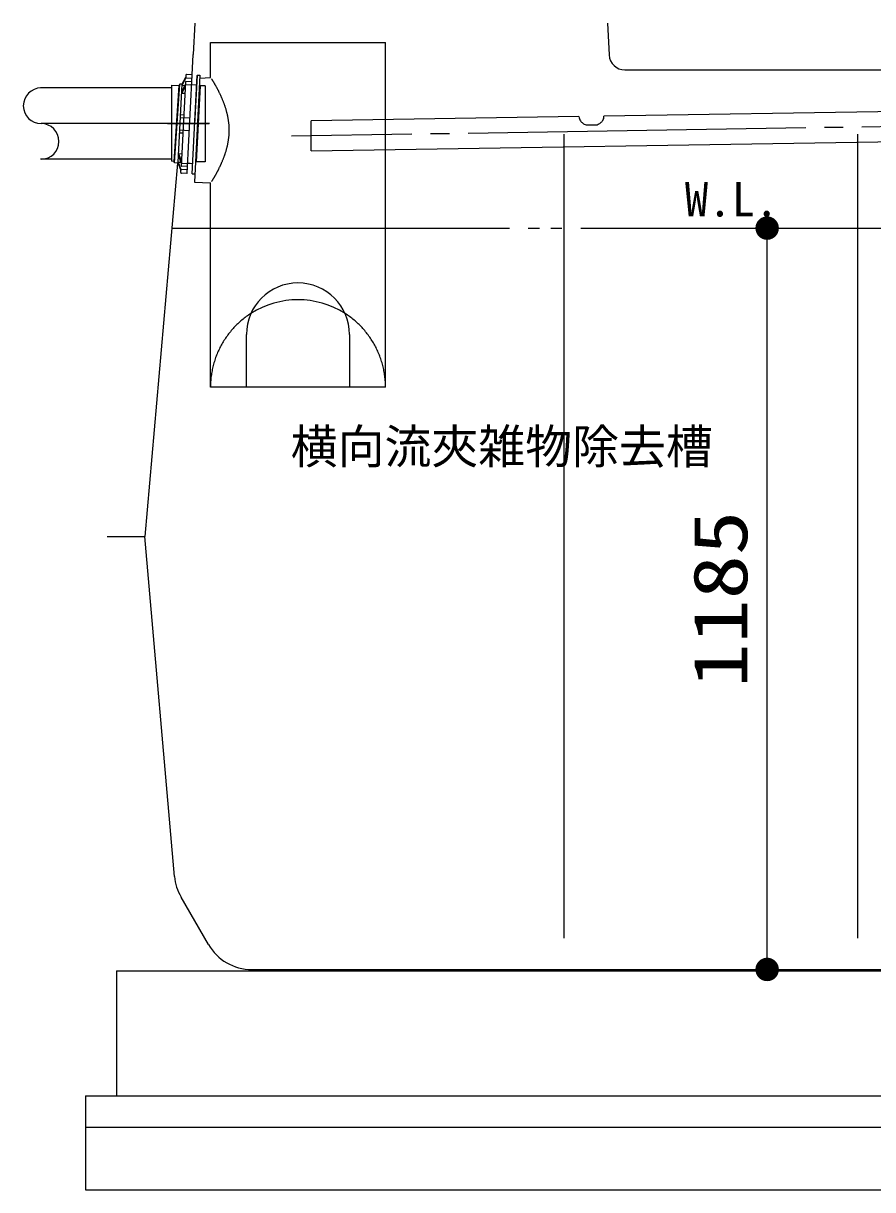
# Model space of a CAD drawing. Units: millimetres, scale not verified. Extents: x -8093 to 8093, y -5792 to 5792.
# Drawn here: x -6520 to -5161, y -3819 to -1955 of the extents above; entities that cross this region are included whole.
import ezdxf
from ezdxf.enums import TextEntityAlignment as Align

# ---------------------------------------------------------------- set-up
doc = ezdxf.new("R2010")
doc.units = ezdxf.units.MM
doc.header["$LTSCALE"] = 30
for name, pattern in [('LONG_CHAIN', [21, 18, -1, 1, -1]), ('LONG_DASHED2', [13, 12, -1]), ('LONG_DOUBLE_CHAIN', [21.8, 18, -1, 0.6, -0.6, 0.6, -1])]:
    doc.linetypes.add(name, pattern=pattern)
for name, color, linetype, lineweight in [('0-1_00クル-フ-0躯体', 3, 'Continuous', 25), ('0-3_00クル-フ-1機器', 2, 'Continuous', 25), ('0-4_00クル-フ-6寸法', 132, 'Continuous', 25)]:
    doc.layers.add(name, color=color, linetype=linetype, lineweight=lineweight)
doc.styles.add('ＭＳ ゴシック', font='')
doc.styles.get('ＭＳ ゴシック').set_extended_font_data('MS Gothic')

msp = doc.modelspace()

# ---------------------------------------------------------------- linework, layer by layer
at = {"layer": '0-1_00クル-フ-0躯体'}
for p, q in [((-6245.5, -1954.76), (-6248.1, -2004.43)), ((-5585.31, -1954.76), (-5582.66, -2005.38)), ((-6220.41, -1985.58), (-5940.41, -1985.58)), ((-6220.41, -2041.53), (-6220.41, -1985.58)), ((-5940.41, -2536.58), (-5940.41, -1985.58)), ((-6249.82, -2037.17), (-6248.1, -2004.43)), ((-5557.69, -2029.07), (-4953.12, -2029.07)), ((-6260.23, -2048.24), (-6267.3, -2183.13)), ((-6265.53, -2053.76), (-6259.94, -2042.67)), ((-6265.34, -2050.26), (-6265.51, -2053.46)), ((-6265.45, -2052.25), (-6259.85, -2041.03)), ((-6264.29, -2049.31), (-6263.99, -2049.33)), ((-6259.67, -2037.54), (-6259.94, -2042.67)), ((-6249.95, -2043.19), (-6259.94, -2042.67)), ((-6250.22, -2048.26), (-6259.7, -2047.77)), ((-6250.13, -2037.04), (-6258.62, -2036.59)), ((-6257.87, -2194.35), (-6249.66, -2037.56)), ((-6249.91, -2195.27), (-6241.67, -2037.98)), ((-6237.15, -2037.72), (-6246.1, -2208.51)), ((-6241.64, -2037.48), (-6245.78, -2116.38)), ((-6241.64, -2037.48), (-6237.15, -2037.72)), ((-6237.39, -2042.27), (-6220.41, -2041.53)), ((-6291.21, -2058.07), (-6492.14, -2058.07)), ((-6282.71, -2058.07), (-6492.14, -2058.07)), ((-6282.71, -2053.68), (-6270.84, -2054.3)), ((-6282.71, -2053.68), (-6282.71, -2175.2)), ((-6270.84, -2054.3), (-6279.01, -2175.4)), ((-6277.92, -2177.78), (-6269.52, -2052.05)), ((-6271.96, -2176.59), (-6265.45, -2052.25)), ((-6269.52, -2052.05), (-6270.84, -2054.3)), ((-6265.45, -2052.26), (-6269.52, -2052.05)), ((-6266.21, -2066.73), (-6260.61, -2055.51)), ((-6261.21, -2066.99), (-6266.21, -2066.73)), ((-6266.05, -2063.74), (-6260.46, -2052.65)), ((-6265.53, -2053.76), (-6261.13, -2053.99)), ((-6260.46, -2052.65), (-6250.47, -2053.18)), ((-6242.48, -2053.46), (-6252.46, -2052.94)), ((-6237.05, -2054.88), (-6243.41, -2176.28)), ((-6268.22, -2105.19), (-6253.24, -2105.97)), ((-6267.99, -2100.69), (-6262.99, -2100.95)), ((-5630.98, -2103.83), (-6059.59, -2110.73)), ((-4694.89, -2088.75), (-5590.99, -2103.19)), ((-6269.27, -2125.16), (-6254.29, -2125.94)), ((-6059.59, -2158.74), (-6059.59, -2110.73)), ((-5619.71, -2117.07), (-5601.83, -2116.78)), ((-6269.5, -2129.65), (-6264.51, -2129.91)), ((-6059.59, -2158.74), (-4693.91, -2136.75)), ((-5655.41, -2132.07), (-5655.41, -3417.07)), ((-5185.41, -2132.07), (-5185.41, -3417.07)), ((-6291.21, -2172.07), (-6492.14, -2172.07)), ((-6282.71, -2172.07), (-6492.14, -2172.07)), ((-6273.17, -2178.03), (-6325.41, -2775.07)), ((-6279.01, -2175.4), (-6282.71, -2175.2)), ((-6277.92, -2177.78), (-6279.01, -2175.4)), ((-6272.04, -2178.09), (-6277.92, -2177.78)), ((-6272.15, -2180.08), (-6271.98, -2176.89)), ((-6272.04, -2178.1), (-6267.65, -2189.84)), ((-6271.96, -2176.59), (-6267.57, -2176.82)), ((-6271.96, -2176.59), (-6267.56, -2188.2)), ((-6271.44, -2166.6), (-6267.04, -2178.21)), ((-6266.29, -2163.88), (-6271.28, -2163.62)), ((-6271.28, -2163.62), (-6266.89, -2175.36)), ((-6271.2, -2181.13), (-6270.9, -2181.15)), ((-6267.04, -2178.21), (-6257.05, -2178.74)), ((-6249.07, -2179.29), (-6259.06, -2178.77)), ((-6267.83, -2193.33), (-6267.56, -2188.2)), ((-6257.58, -2188.72), (-6267.56, -2188.2)), ((-6258.4, -2194.82), (-6266.89, -2194.38)), ((-6258.4, -2194.82), (-6266.89, -2194.38)), ((-6257.31, -2183.65), (-6266.8, -2183.15)), ((-6249.91, -2195.27), (-6245.42, -2195.5)), ((-6246.1, -2208.51), (-6220.41, -2209.62)), ((-6220.41, -2536.58), (-6220.41, -2209.62)), ((-6162.91, -2534.76), (-6162.91, -2452.26)), ((-5997.91, -2452.26), (-5997.91, -2534.76)), ((-5940.41, -2536.58), (-6220.41, -2536.58)), ((-6385.41, -2775.07), (-6325.41, -2775.07)), ((-6277.88, -3318.32), (-6325.41, -2775.07)), ((-6223.75, -3427.07), (-6267.46, -3351.35)), ((-6154.46, -3467.07), (-4096.35, -3467.07))]:
    msp.add_line(p, q, dxfattribs=at)
at = {"layer": '0-1_00クル-フ-0躯体', "linetype": 'LONG_CHAIN'}
for p, q in [((-6221.97, -2115.07), (-6491.22, -2115.07)), ((-6221.97, -2115.07), (-6491.22, -2115.07)), ((-6222.71, -2115.58), (-6289.21, -2115.58)), ((-4638.41, -2111.85), (-6090.63, -2135.24))]:
    msp.add_line(p, q, dxfattribs=at)
at = {"layer": '0-1_00クル-フ-0躯体', "linetype": 'LONG_DASHED2'}
msp.add_line((-6253.07, -2179.08), (-6257.07, -2179.08), dxfattribs=at)
at = {"layer": '0-1_00クル-フ-0躯体', "linetype": 'LONG_DOUBLE_CHAIN'}
msp.add_line((-6282.27, -2282.07), (-3968.54, -2282.07), dxfattribs=at)
at = {"layer": '0-1_00クル-フ-0躯体'}
for points in [[(-6216.19, -2047.13), (-6216.34, -2046.88), (-6216.48, -2046.64), (-6216.62, -2046.41), (-6216.75, -2046.19), (-6216.89, -2045.96), (-6217.03, -2045.73), (-6217.17, -2045.49), (-6217.31, -2045.25), (-6217.45, -2045.02), (-6217.59, -2044.8), (-6217.71, -2044.59), (-6217.83, -2044.39), (-6217.94, -2044.22), (-6218.03, -2044.07), (-6218.11, -2043.94), (-6218.17, -2043.83), (-6218.23, -2043.75), (-6218.27, -2043.67), (-6218.31, -2043.61), (-6218.33, -2043.57), (-6218.35, -2043.53), (-6218.37, -2043.51), (-6218.38, -2043.48), (-6218.39, -2043.47), (-6218.4, -2043.46), (-6218.4, -2043.45), (-6218.41, -2043.45), (-6218.41, -2043.45)], [(-6205.47, -2066.99), (-6205.84, -2066.22), (-6206.21, -2065.47), (-6206.56, -2064.75), (-6206.89, -2064.07), (-6207.2, -2063.45), (-6207.49, -2062.88), (-6207.76, -2062.34), (-6208.02, -2061.82), (-6208.29, -2061.32), (-6208.55, -2060.81), (-6208.83, -2060.28), (-6209.12, -2059.73), (-6209.44, -2059.14), (-6209.77, -2058.52), (-6210.11, -2057.89), (-6210.45, -2057.25), (-6210.8, -2056.61), (-6211.13, -2056), (-6211.45, -2055.41), (-6211.75, -2054.86), (-6212.03, -2054.36), (-6212.28, -2053.9), (-6212.52, -2053.47), (-6212.75, -2053.07), (-6212.97, -2052.68), (-6213.19, -2052.29), (-6213.41, -2051.9), (-6213.65, -2051.49), (-6213.89, -2051.07), (-6214.15, -2050.62), (-6214.41, -2050.17), (-6214.68, -2049.71), (-6214.94, -2049.27), (-6215.19, -2048.83), (-6215.43, -2048.43), (-6215.64, -2048.05), (-6215.84, -2047.71), (-6216.02, -2047.41), (-6216.19, -2047.13)], [(-6228.71, -2054.88), (-6228.71, -2176.28), (-6243.41, -2176.28), (-6244.46, -2177.22)], [(-6228.71, -2054.88), (-6237.05, -2054.88), (-6237.99, -2053.83)], [(-6193.32, -2100.24), (-6193.53, -2099.4), (-6193.75, -2098.52), (-6194, -2097.58), (-6194.28, -2096.58), (-6194.57, -2095.53), (-6194.88, -2094.43), (-6195.2, -2093.32), (-6195.52, -2092.22), (-6195.84, -2091.14), (-6196.15, -2090.1), (-6196.45, -2089.13), (-6196.74, -2088.23), (-6197.01, -2087.4), (-6197.27, -2086.62), (-6197.53, -2085.86), (-6197.8, -2085.11), (-6198.07, -2084.36), (-6198.37, -2083.58), (-6198.68, -2082.75), (-6199.02, -2081.87), (-6199.39, -2080.94), (-6199.77, -2079.98), (-6200.16, -2079.01), (-6200.54, -2078.04), (-6200.93, -2077.1), (-6201.3, -2076.2), (-6201.64, -2075.36), (-6201.97, -2074.59), (-6202.27, -2073.88), (-6202.56, -2073.21), (-6202.85, -2072.57), (-6203.13, -2071.95), (-6203.41, -2071.32), (-6203.71, -2070.68), (-6204.03, -2070.01), (-6204.37, -2069.29), (-6204.73, -2068.54), (-6205.09, -2067.77), (-6205.47, -2066.99)], [(-6191.33, -2139.63), (-6191.18, -2138.5), (-6191.04, -2137.44), (-6190.92, -2136.45), (-6190.81, -2135.53), (-6190.72, -2134.65), (-6190.65, -2133.78), (-6190.59, -2132.92), (-6190.54, -2132.04), (-6190.51, -2131.11), (-6190.47, -2130.12), (-6190.45, -2129.06), (-6190.44, -2127.93), (-6190.42, -2126.77), (-6190.42, -2125.58), (-6190.42, -2124.39), (-6190.44, -2123.22), (-6190.45, -2122.09), (-6190.47, -2121.03), (-6190.51, -2120.04), (-6190.54, -2119.12), (-6190.59, -2118.23), (-6190.65, -2117.37), (-6190.72, -2116.51), (-6190.81, -2115.62), (-6190.92, -2114.7), (-6191.04, -2113.71), (-6191.18, -2112.65), (-6191.33, -2111.52), (-6191.5, -2110.35), (-6191.68, -2109.17), (-6191.86, -2107.98), (-6192.05, -2106.82), (-6192.24, -2105.7), (-6192.42, -2104.65), (-6192.6, -2103.67), (-6192.77, -2102.77), (-6192.95, -2101.9), (-6193.13, -2101.07), (-6193.32, -2100.24)], [(-6201.97, -2176.56), (-6201.64, -2175.79), (-6201.3, -2174.95), (-6200.93, -2174.05), (-6200.54, -2173.11), (-6200.16, -2172.14), (-6199.77, -2171.17), (-6199.39, -2170.21), (-6199.02, -2169.28), (-6198.68, -2168.4), (-6198.37, -2167.57), (-6198.07, -2166.79), (-6197.8, -2166.04), (-6197.53, -2165.29), (-6197.27, -2164.53), (-6197.01, -2163.75), (-6196.74, -2162.92), (-6196.45, -2162.02), (-6196.15, -2161.05), (-6195.84, -2160.01), (-6195.52, -2158.93), (-6195.2, -2157.83), (-6194.88, -2156.72), (-6194.57, -2155.63), (-6194.28, -2154.57), (-6194, -2153.57), (-6193.75, -2152.63), (-6193.53, -2151.76), (-6193.32, -2150.91), (-6193.13, -2150.08), (-6192.95, -2149.25), (-6192.77, -2148.39), (-6192.6, -2147.48), (-6192.42, -2146.51), (-6192.24, -2145.45), (-6192.05, -2144.33), (-6191.86, -2143.17), (-6191.68, -2141.99), (-6191.5, -2140.8), (-6191.33, -2139.63)], [(-6213.65, -2199.66), (-6213.41, -2199.25), (-6213.19, -2198.86), (-6212.97, -2198.47), (-6212.75, -2198.08), (-6212.52, -2197.68), (-6212.28, -2197.25), (-6212.03, -2196.79), (-6211.75, -2196.29), (-6211.45, -2195.74), (-6211.13, -2195.16), (-6210.8, -2194.54), (-6210.45, -2193.91), (-6210.11, -2193.27), (-6209.77, -2192.63), (-6209.44, -2192.01), (-6209.12, -2191.42), (-6208.83, -2190.87), (-6208.55, -2190.35), (-6208.29, -2189.84), (-6208.02, -2189.33), (-6207.76, -2188.81), (-6207.49, -2188.27), (-6207.2, -2187.7), (-6206.89, -2187.08), (-6206.56, -2186.4), (-6206.21, -2185.68), (-6205.84, -2184.93), (-6205.47, -2184.16), (-6205.09, -2183.38), (-6204.73, -2182.61), (-6204.37, -2181.86), (-6204.03, -2181.15), (-6203.71, -2180.47), (-6203.41, -2179.83), (-6203.13, -2179.21), (-6202.85, -2178.58), (-6202.56, -2177.94), (-6202.27, -2177.28), (-6201.97, -2176.56)], [(-6218.41, -2207.7), (-6218.41, -2207.7), (-6218.4, -2207.7), (-6218.4, -2207.69), (-6218.39, -2207.68), (-6218.38, -2207.67), (-6218.37, -2207.65), (-6218.35, -2207.62), (-6218.33, -2207.58), (-6218.31, -2207.54), (-6218.27, -2207.48), (-6218.23, -2207.41), (-6218.17, -2207.32), (-6218.11, -2207.21), (-6218.03, -2207.08), (-6217.94, -2206.93), (-6217.83, -2206.76), (-6217.71, -2206.57), (-6217.59, -2206.35), (-6217.45, -2206.13), (-6217.31, -2205.9), (-6217.17, -2205.66), (-6217.03, -2205.43), (-6216.89, -2205.19), (-6216.75, -2204.97), (-6216.62, -2204.74), (-6216.48, -2204.51), (-6216.34, -2204.28), (-6216.19, -2204.02), (-6216.02, -2203.74), (-6215.84, -2203.44), (-6215.64, -2203.1), (-6215.43, -2202.73), (-6215.19, -2202.32), (-6214.94, -2201.89), (-6214.68, -2201.44), (-6214.41, -2200.99), (-6214.15, -2200.53), (-6213.89, -2200.09), (-6213.65, -2199.66)]]:
    msp.add_lwpolyline(points, dxfattribs=at)
for centre, radius, start, end in [((-5557.69, -2004.07), 25, 183, 270), ((-6264.34, -2050.31), 1, 87, 177), ((-6259.73, -2048.27), 0.5, 87, 177), ((-6258.67, -2037.59), 1, 87, 177), ((-6250.16, -2037.54), 0.5, 357, 87), ((-6491.21, -2086.57), 28.5, 90, 270), ((-6491.21, -2086.57), 28.5, 90, 270), ((-5618.93, -2103.53), 12.06, 181.43747, 215.3514), ((-5603.05, -2103.27), 12.06, 326.49392, 0.40785), ((-6491.21, -2143.57), 28.5, 270, 90), ((-6491.21, -2143.57), 28.5, 270, 90), ((-5615.64, -2101.28), 16.04, 215.08288, 234.48451), ((-5612.8, -2097.36), 20.89, 234.39858, 250.65815), ((-5609.38, -2097.3), 20.89, 291.18718, 307.44675), ((-5606.41, -2101.13), 16.04, 307.36082, 326.76245), ((-6271.15, -2180.14), 1, 177, 267), ((-6266.83, -2193.38), 1, 177, 267), ((-6266.77, -2182.65), 0.5, 177, 267), ((-6258.37, -2194.32), 0.5, 267, 357), ((-6080.41, -2452.27), 82.49, 0.00729, 179.99271), ((-6198.18, -3311.35), 80, 185, 210), ((-6154.46, -3387.07), 80, 210, 270)]:
    msp.add_arc(centre, radius, start, end, dxfattribs=at)
msp.add_ellipse((-6080.41, -2536.58), major_axis=(140, 0), ratio=0.999999, start_param=1.0031336, end_param=2.1384591, dxfattribs=at)
at = {"layer": '0-1_00クル-フ-0躯体', "linetype": 'LONG_DASHED2'}
for major_axis, start_param, end_param in [((-140, 0), 5.2800472, 6.2831853), ((140, 0), 6.2831853, 7.2863234)]:
    msp.add_ellipse((-6080.41, -2536.58), major_axis=major_axis, ratio=0.999999, start_param=start_param, end_param=end_param, dxfattribs=at)
at = {"layer": '0-3_00クル-フ-1機器'}
for p, q in [((-6370.41, -3469.07), (-6370.41, -3669.07)), ((-6420.41, -3669.07), (-6420.41, -3819.07)), ((-6420.41, -3669.07), (-3830.41, -3669.07)), ((-6420.41, -3719.07), (-3830.41, -3719.07)), ((-6420.41, -3819.07), (-3830.41, -3819.07))]:
    msp.add_line(p, q, dxfattribs=at)
msp.add_lwpolyline([(-6370.41, -3469.07), (-3880.41, -3469.07), (-3880.41, -3669.07)], dxfattribs=at)
at = {"layer": '0-4_00クル-フ-6寸法', "color": 4}
for p, q in [((-5450.03, -2282.07), (-5330.03, -2282.07)), ((-5330.03, -3467.07), (-5330.03, -2282.07)), ((-5450.03, -3467.07), (-5330.03, -3467.07))]:
    msp.add_line(p, q, dxfattribs=at)
at = {"layer": '0-4_00クル-フ-6寸法'}
for points in [[(-5330.03, -2282.07), (-5347.87, -2276.28), (-5347, -2274.09)], [(-5330.03, -2282.07), (-5347, -2274.09), (-5345.86, -2272.02)], [(-5330.03, -2282.07), (-5345.86, -2272.02), (-5344.48, -2270.12)], [(-5330.03, -2282.07), (-5344.48, -2270.12), (-5342.87, -2268.4)], [(-5330.03, -2282.07), (-5342.87, -2268.4), (-5341.05, -2266.9)], [(-5330.03, -2282.07), (-5341.05, -2266.9), (-5339.07, -2265.64)], [(-5330.03, -2282.07), (-5339.07, -2265.64), (-5336.94, -2264.64)], [(-5330.03, -2282.07), (-5336.94, -2264.64), (-5334.7, -2263.91)], [(-5330.03, -2282.07), (-5334.7, -2263.91), (-5332.38, -2263.47)], [(-5330.03, -2282.07), (-5332.38, -2263.47), (-5330.03, -2263.32)], [(-5330.03, -2282.07), (-5330.03, -2263.32), (-5327.68, -2263.47)], [(-5330.03, -2282.07), (-5327.68, -2263.47), (-5325.37, -2263.91)], [(-5330.03, -2282.07), (-5325.37, -2263.91), (-5323.13, -2264.64)], [(-5330.03, -2282.07), (-5323.13, -2264.64), (-5321, -2265.64)], [(-5330.03, -2282.07), (-5321, -2265.64), (-5319.01, -2266.9)], [(-5330.03, -2282.07), (-5319.01, -2266.9), (-5317.2, -2268.4)], [(-5330.03, -2282.07), (-5317.2, -2268.4), (-5315.59, -2270.12)], [(-5330.03, -2282.07), (-5315.59, -2270.12), (-5314.2, -2272.02)], [(-5330.03, -2282.07), (-5314.2, -2272.02), (-5313.07, -2274.09)], [(-5330.03, -2282.07), (-5313.07, -2274.09), (-5312.2, -2276.28)], [(-5330.03, -2282.07), (-5348.75, -2280.89), (-5348.45, -2278.56)], [(-5330.03, -2282.07), (-5348.75, -2283.25), (-5348.75, -2280.89)], [(-5330.03, -2282.07), (-5348.45, -2285.58), (-5348.75, -2283.25)], [(-5330.03, -2282.07), (-5348.45, -2278.56), (-5347.87, -2276.28)], [(-5330.03, -2282.07), (-5347.87, -2287.86), (-5348.45, -2285.58)], [(-5330.03, -2282.07), (-5347, -2290.05), (-5347.87, -2287.86)], [(-5330.03, -2282.07), (-5345.86, -2292.12), (-5347, -2290.05)], [(-5330.03, -2282.07), (-5344.48, -2294.02), (-5345.86, -2292.12)], [(-5330.03, -2282.07), (-5342.87, -2295.74), (-5344.48, -2294.02)], [(-5330.03, -2282.07), (-5341.05, -2297.24), (-5342.87, -2295.74)], [(-5330.03, -2282.07), (-5339.07, -2298.5), (-5341.05, -2297.24)], [(-5330.03, -2282.07), (-5336.94, -2299.5), (-5339.07, -2298.5)], [(-5330.03, -2282.07), (-5334.7, -2300.23), (-5336.94, -2299.5)], [(-5330.03, -2282.07), (-5332.38, -2300.67), (-5334.7, -2300.23)], [(-5330.03, -2282.07), (-5330.03, -2300.82), (-5332.38, -2300.67)], [(-5330.03, -2282.07), (-5312.2, -2276.28), (-5311.62, -2278.56)], [(-5330.03, -2282.07), (-5311.62, -2278.56), (-5311.32, -2280.89)], [(-5330.03, -2282.07), (-5311.32, -2280.89), (-5311.32, -2283.25)], [(-5330.03, -2282.07), (-5327.68, -2300.67), (-5330.03, -2300.82)], [(-5330.03, -2282.07), (-5325.37, -2300.23), (-5327.68, -2300.67)], [(-5330.03, -2282.07), (-5323.13, -2299.5), (-5325.37, -2300.23)], [(-5330.03, -2282.07), (-5321, -2298.5), (-5323.13, -2299.5)], [(-5330.03, -2282.07), (-5319.01, -2297.24), (-5321, -2298.5)], [(-5330.03, -2282.07), (-5317.2, -2295.74), (-5319.01, -2297.24)], [(-5330.03, -2282.07), (-5315.59, -2294.02), (-5317.2, -2295.74)], [(-5330.03, -2282.07), (-5314.2, -2292.12), (-5315.59, -2294.02)], [(-5330.03, -2282.07), (-5313.07, -2290.05), (-5314.2, -2292.12)], [(-5330.03, -2282.07), (-5312.2, -2287.86), (-5313.07, -2290.05)], [(-5330.03, -2282.07), (-5311.62, -2285.58), (-5312.2, -2287.86)], [(-5330.03, -2282.07), (-5311.32, -2283.25), (-5311.62, -2285.58)], [(-5330.03, -3467.07), (-5336.94, -3449.64), (-5334.7, -3448.91)], [(-5330.03, -3467.07), (-5334.7, -3448.91), (-5332.38, -3448.47)], [(-5330.03, -3467.07), (-5332.38, -3448.47), (-5330.03, -3448.32)], [(-5330.03, -3467.07), (-5330.03, -3448.32), (-5327.68, -3448.47)], [(-5330.03, -3467.07), (-5327.68, -3448.47), (-5325.37, -3448.91)], [(-5330.03, -3467.07), (-5325.37, -3448.91), (-5323.13, -3449.64)], [(-5330.03, -3467.07), (-5348.75, -3465.9), (-5348.45, -3463.56)], [(-5330.03, -3467.07), (-5348.75, -3468.25), (-5348.75, -3465.9)], [(-5330.03, -3467.07), (-5348.45, -3470.59), (-5348.75, -3468.25)], [(-5330.03, -3467.07), (-5348.45, -3463.56), (-5347.87, -3461.28)], [(-5330.03, -3467.07), (-5347.87, -3472.87), (-5348.45, -3470.59)], [(-5330.03, -3467.07), (-5347.87, -3461.28), (-5347, -3459.09)], [(-5330.03, -3467.07), (-5347, -3475.06), (-5347.87, -3472.87)], [(-5330.03, -3467.07), (-5347, -3459.09), (-5345.86, -3457.03)], [(-5330.03, -3467.07), (-5345.86, -3477.12), (-5347, -3475.06)], [(-5330.03, -3467.07), (-5345.86, -3457.03), (-5344.48, -3455.12)], [(-5330.03, -3467.07), (-5344.48, -3479.03), (-5345.86, -3477.12)], [(-5330.03, -3467.07), (-5344.48, -3455.12), (-5342.87, -3453.41)], [(-5330.03, -3467.07), (-5342.87, -3480.74), (-5344.48, -3479.03)], [(-5330.03, -3467.07), (-5342.87, -3453.41), (-5341.05, -3451.91)], [(-5330.03, -3467.07), (-5341.05, -3482.24), (-5342.87, -3480.74)], [(-5330.03, -3467.07), (-5341.05, -3451.91), (-5339.07, -3450.64)], [(-5330.03, -3467.07), (-5339.07, -3483.51), (-5341.05, -3482.24)], [(-5330.03, -3467.07), (-5339.07, -3450.64), (-5336.94, -3449.64)], [(-5330.03, -3467.07), (-5336.94, -3484.51), (-5339.07, -3483.51)], [(-5330.03, -3467.07), (-5334.7, -3485.24), (-5336.94, -3484.51)], [(-5330.03, -3467.07), (-5332.38, -3485.68), (-5334.7, -3485.24)], [(-5330.03, -3467.07), (-5330.03, -3485.82), (-5332.38, -3485.68)], [(-5330.03, -3467.07), (-5323.13, -3449.64), (-5321, -3450.64)], [(-5330.03, -3467.07), (-5321, -3450.64), (-5319.01, -3451.91)], [(-5330.03, -3467.07), (-5319.01, -3451.91), (-5317.2, -3453.41)], [(-5330.03, -3467.07), (-5317.2, -3453.41), (-5315.59, -3455.12)], [(-5330.03, -3467.07), (-5315.59, -3455.12), (-5314.2, -3457.03)], [(-5330.03, -3467.07), (-5314.2, -3457.03), (-5313.07, -3459.09)], [(-5330.03, -3467.07), (-5313.07, -3459.09), (-5312.2, -3461.28)], [(-5330.03, -3467.07), (-5312.2, -3461.28), (-5311.62, -3463.56)], [(-5330.03, -3467.07), (-5311.62, -3463.56), (-5311.32, -3465.9)], [(-5330.03, -3467.07), (-5311.32, -3465.9), (-5311.32, -3468.25)], [(-5330.03, -3467.07), (-5327.68, -3485.68), (-5330.03, -3485.82)], [(-5330.03, -3467.07), (-5325.37, -3485.24), (-5327.68, -3485.68)], [(-5330.03, -3467.07), (-5323.13, -3484.51), (-5325.37, -3485.24)], [(-5330.03, -3467.07), (-5321, -3483.51), (-5323.13, -3484.51)], [(-5330.03, -3467.07), (-5319.01, -3482.24), (-5321, -3483.51)], [(-5330.03, -3467.07), (-5317.2, -3480.74), (-5319.01, -3482.24)], [(-5330.03, -3467.07), (-5315.59, -3479.03), (-5317.2, -3480.74)], [(-5330.03, -3467.07), (-5314.2, -3477.12), (-5315.59, -3479.03)], [(-5330.03, -3467.07), (-5313.07, -3475.06), (-5314.2, -3477.12)], [(-5330.03, -3467.07), (-5312.2, -3472.87), (-5313.07, -3475.06)], [(-5330.03, -3467.07), (-5311.62, -3470.59), (-5312.2, -3472.87)], [(-5330.03, -3467.07), (-5311.32, -3468.25), (-5311.62, -3470.59)]]:
    msp.add_solid(points, dxfattribs=at)

# ---------------------------------------------------------------- texts
at = {"layer": '0-1_00クル-フ-0躯体', "color": 4, "style": 'ＭＳ ゴシック'}
for s, p in [('W.L.', (-5461.65, -2280.02)), ('横向流夾雑物除去槽', (-6092.06, -2675.14))]:
    msp.add_text(s, height=54.99, dxfattribs=at).set_placement(p, align=Align.BOTTOM_LEFT)
at = {"layer": '0-4_00クル-フ-6寸法', "color": 3, "style": 'ＭＳ ゴシック', "width": 1.2}
msp.add_text('1185', height=86.66, rotation=90, dxfattribs=at).set_placement((-5335.88, -3016.86), align=Align.BOTTOM_LEFT)

doc.saveas('drawing.dxf')
